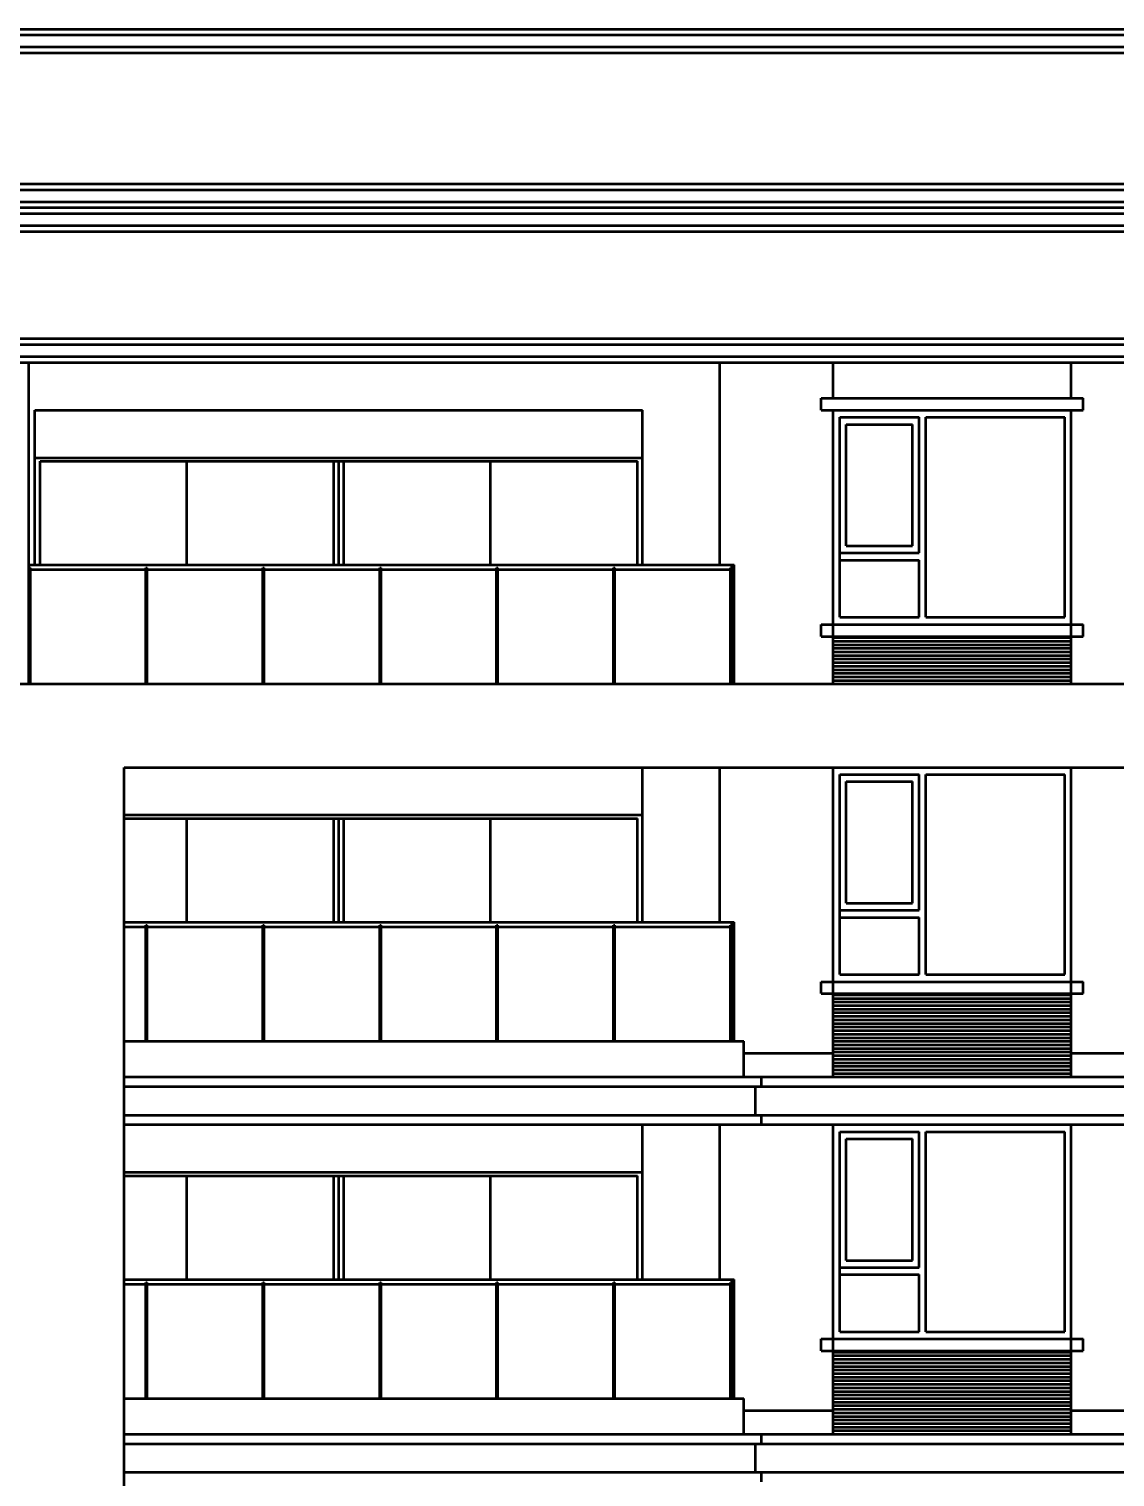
# Model space of a CAD drawing. Header units: millimetres. Extents: x 342 to 54742, y 308 to 27758.
# Drawn here: x 18142 to 27259, y 14898 to 27058 of the extents above; entities that cross this region are included whole.
import ezdxf

# ---------------------------------------------------------------- set-up
doc = ezdxf.new("R2010")
doc.units = ezdxf.units.MM
doc.layers.add('AE-ELEV-3', color=252, linetype='Continuous')
doc.layers.add('AE-ELEV-4', color=251, linetype='Continuous')

msp = doc.modelspace()

# ---------------------------------------------------------------- linework, layer by layer
at = {"layer": 'AE-ELEV-3', "color": 252, "linetype": 'Continuous', "lineweight": 50}
for p, q in [((7342, 27058), (47742, 27058)), ((7342, 27008), (47742, 27008)), ((7342, 26908), (47742, 26908)), ((7342, 26858), (47742, 26858)), ((5742, 25758), (49342, 25758)), ((5742, 25708), (49342, 25708)), ((5742, 25608), (49342, 25608)), ((5742, 25558), (49342, 25558)), ((1242, 25508), (53842, 25508)), ((1242, 25408), (53842, 25408)), ((1242, 25358), (53842, 25358)), ((1242, 25358), (53842, 25358)), ((342, 24458), (54742, 24458)), ((342, 24408), (54742, 24408)), ((342, 24308), (54742, 24308)), ((342, 24258), (54742, 24258)), ((18142, 21558), (18142, 24258)), ((23942, 22558), (23942, 24258)), ((24892, 23958), (24892, 24258)), ((26892, 23958), (26892, 24258)), ((24792, 23858), (24792, 23958)), ((24792, 23958), (24892, 23958)), ((24792, 23958), (26992, 23958)), ((26892, 23958), (26992, 23958)), ((26992, 23858), (26992, 23958)), ((18192, 22558), (18192, 23858)), ((18192, 23858), (23292, 23858)), ((23292, 22558), (23292, 23858)), ((24792, 23858), (24892, 23858)), ((24792, 23858), (26992, 23858)), ((24892, 22058), (24892, 23858)), ((26892, 22058), (26892, 23858)), ((26892, 23858), (26992, 23858)), ((24792, 21958), (24792, 22058)), ((24792, 22058), (24892, 22058)), ((24792, 22058), (26992, 22058)), ((24892, 21958), (24892, 22058)), ((24892, 21958), (24892, 22058)), ((24892, 21958), (24892, 22058)), ((24892, 21958), (24892, 22058)), ((24892, 22058), (26892, 22058)), ((24892, 22058), (26892, 22058)), ((24892, 22058), (26892, 22058)), ((24892, 22058), (26892, 22058)), ((26892, 21958), (26892, 22058)), ((26892, 21958), (26892, 22058)), ((26892, 21958), (26892, 22058)), ((26892, 21958), (26892, 22058)), ((26892, 22058), (26992, 22058)), ((26992, 21958), (26992, 22058)), ((24792, 21958), (24892, 21958)), ((24792, 21958), (26992, 21958)), ((24892, 21558), (24892, 21958)), ((24892, 21958), (26892, 21958)), ((24892, 21958), (26892, 21958)), ((24892, 21958), (26892, 21958)), ((24892, 21958), (26892, 21958)), ((24892, 21918), (24892, 21948)), ((24892, 21918), (24892, 21948)), ((24892, 21918), (24892, 21948)), ((24892, 21918), (24892, 21948)), ((24892, 21948), (26892, 21948)), ((24892, 21948), (26892, 21948)), ((24892, 21948), (26892, 21948)), ((24892, 21948), (26892, 21948)), ((24892, 21918), (26892, 21918)), ((24892, 21918), (26892, 21918)), ((24892, 21918), (26892, 21918)), ((24892, 21918), (26892, 21918)), ((24892, 21858), (24892, 21888)), ((24892, 21858), (24892, 21888)), ((24892, 21858), (24892, 21888)), ((24892, 21858), (24892, 21888)), ((24892, 21888), (26892, 21888)), ((24892, 21888), (26892, 21888)), ((24892, 21888), (26892, 21888)), ((24892, 21888), (26892, 21888)), ((26892, 21558), (26892, 21958)), ((26892, 21958), (26992, 21958)), ((26892, 21918), (26892, 21948)), ((26892, 21918), (26892, 21948)), ((26892, 21918), (26892, 21948)), ((26892, 21918), (26892, 21948)), ((26892, 21858), (26892, 21888)), ((26892, 21858), (26892, 21888)), ((26892, 21858), (26892, 21888)), ((26892, 21858), (26892, 21888)), ((24892, 21858), (26892, 21858)), ((24892, 21858), (26892, 21858)), ((24892, 21858), (26892, 21858)), ((24892, 21858), (26892, 21858)), ((24892, 21798), (24892, 21828)), ((24892, 21798), (24892, 21828)), ((24892, 21798), (24892, 21828)), ((24892, 21798), (24892, 21828)), ((24892, 21828), (26892, 21828)), ((24892, 21828), (26892, 21828)), ((24892, 21828), (26892, 21828)), ((24892, 21828), (26892, 21828)), ((24892, 21798), (26892, 21798)), ((24892, 21798), (26892, 21798)), ((24892, 21798), (26892, 21798)), ((24892, 21798), (26892, 21798)), ((24892, 21738), (24892, 21768)), ((24892, 21738), (24892, 21768)), ((24892, 21738), (24892, 21768)), ((24892, 21738), (24892, 21768)), ((24892, 21768), (26892, 21768)), ((24892, 21768), (26892, 21768)), ((24892, 21768), (26892, 21768)), ((24892, 21768), (26892, 21768)), ((26892, 21798), (26892, 21828)), ((26892, 21798), (26892, 21828)), ((26892, 21798), (26892, 21828)), ((26892, 21798), (26892, 21828)), ((26892, 21738), (26892, 21768)), ((26892, 21738), (26892, 21768)), ((26892, 21738), (26892, 21768)), ((26892, 21738), (26892, 21768)), ((24892, 21738), (26892, 21738)), ((24892, 21738), (26892, 21738)), ((24892, 21738), (26892, 21738)), ((24892, 21738), (26892, 21738)), ((24892, 21678), (24892, 21708)), ((24892, 21678), (24892, 21708)), ((24892, 21678), (24892, 21708)), ((24892, 21678), (24892, 21708)), ((24892, 21708), (26892, 21708)), ((24892, 21708), (26892, 21708)), ((24892, 21708), (26892, 21708)), ((24892, 21708), (26892, 21708)), ((24892, 21678), (26892, 21678)), ((24892, 21678), (26892, 21678)), ((24892, 21678), (26892, 21678)), ((24892, 21678), (26892, 21678)), ((24892, 21618), (24892, 21648)), ((24892, 21618), (24892, 21648)), ((24892, 21618), (24892, 21648)), ((24892, 21618), (24892, 21648)), ((24892, 21648), (26892, 21648)), ((24892, 21648), (26892, 21648)), ((24892, 21648), (26892, 21648)), ((24892, 21648), (26892, 21648)), ((26892, 21678), (26892, 21708)), ((26892, 21678), (26892, 21708)), ((26892, 21678), (26892, 21708)), ((26892, 21678), (26892, 21708)), ((26892, 21618), (26892, 21648)), ((26892, 21618), (26892, 21648)), ((26892, 21618), (26892, 21648)), ((26892, 21618), (26892, 21648)), ((18042, 21558), (27542, 21558)), ((24892, 21618), (26892, 21618)), ((24892, 21618), (26892, 21618)), ((24892, 21618), (26892, 21618)), ((24892, 21618), (26892, 21618)), ((24892, 21558), (24892, 21588)), ((24892, 21558), (24892, 21588)), ((24892, 21558), (24892, 21588)), ((24892, 21558), (24892, 21588)), ((24892, 21588), (26892, 21588)), ((24892, 21588), (26892, 21588)), ((24892, 21588), (26892, 21588)), ((24892, 21588), (26892, 21588)), ((26892, 21558), (26892, 21588)), ((26892, 21558), (26892, 21588)), ((26892, 21558), (26892, 21588)), ((26892, 21558), (26892, 21588)), ((18942, 458), (18942, 20858)), ((18942, 20858), (27542, 20858)), ((23292, 19558), (23292, 20858)), ((23942, 19558), (23942, 20858)), ((24892, 19058), (24892, 20858)), ((26892, 19058), (26892, 20858)), ((24792, 18958), (24792, 19058)), ((24792, 19058), (24892, 19058)), ((24792, 19058), (26992, 19058)), ((24892, 18958), (24892, 19058)), ((24892, 18958), (24892, 19058)), ((24892, 18958), (24892, 19058)), ((24892, 18958), (24892, 19058)), ((24892, 19058), (26892, 19058)), ((24892, 19058), (26892, 19058)), ((24892, 19058), (26892, 19058)), ((24892, 19058), (26892, 19058)), ((26892, 18958), (26892, 19058)), ((26892, 18958), (26892, 19058)), ((26892, 18958), (26892, 19058)), ((26892, 18958), (26892, 19058)), ((26892, 19058), (26992, 19058)), ((26992, 18958), (26992, 19058)), ((24792, 18958), (24892, 18958)), ((24792, 18958), (26992, 18958)), ((24892, 18458), (24892, 18958)), ((24892, 18958), (26892, 18958)), ((24892, 18958), (26892, 18958)), ((24892, 18958), (26892, 18958)), ((24892, 18958), (26892, 18958)), ((24892, 18918), (24892, 18948)), ((24892, 18918), (24892, 18948)), ((24892, 18918), (24892, 18948)), ((24892, 18918), (24892, 18948)), ((24892, 18948), (26892, 18948)), ((24892, 18948), (26892, 18948)), ((24892, 18948), (26892, 18948)), ((24892, 18948), (26892, 18948)), ((24892, 18918), (26892, 18918)), ((24892, 18918), (26892, 18918)), ((24892, 18918), (26892, 18918)), ((24892, 18918), (26892, 18918)), ((24892, 18858), (24892, 18888)), ((24892, 18858), (24892, 18888)), ((24892, 18858), (24892, 18888)), ((24892, 18858), (24892, 18888)), ((24892, 18888), (26892, 18888)), ((24892, 18888), (26892, 18888)), ((24892, 18888), (26892, 18888)), ((24892, 18888), (26892, 18888)), ((24892, 18858), (26892, 18858)), ((24892, 18858), (26892, 18858)), ((24892, 18858), (26892, 18858)), ((24892, 18858), (26892, 18858)), ((26892, 18458), (26892, 18958)), ((26892, 18958), (26992, 18958)), ((26892, 18918), (26892, 18948)), ((26892, 18918), (26892, 18948)), ((26892, 18918), (26892, 18948)), ((26892, 18918), (26892, 18948)), ((26892, 18858), (26892, 18888)), ((26892, 18858), (26892, 18888)), ((26892, 18858), (26892, 18888)), ((26892, 18858), (26892, 18888)), ((24892, 18798), (24892, 18828)), ((24892, 18798), (24892, 18828)), ((24892, 18798), (24892, 18828)), ((24892, 18798), (24892, 18828)), ((24892, 18828), (26892, 18828)), ((24892, 18828), (26892, 18828)), ((24892, 18828), (26892, 18828)), ((24892, 18828), (26892, 18828)), ((24892, 18798), (26892, 18798)), ((24892, 18798), (26892, 18798)), ((24892, 18798), (26892, 18798)), ((24892, 18798), (26892, 18798)), ((24892, 18738), (24892, 18768)), ((24892, 18738), (24892, 18768)), ((24892, 18738), (24892, 18768)), ((24892, 18738), (24892, 18768)), ((24892, 18768), (26892, 18768)), ((24892, 18768), (26892, 18768)), ((24892, 18768), (26892, 18768)), ((24892, 18768), (26892, 18768)), ((24892, 18738), (26892, 18738)), ((24892, 18738), (26892, 18738)), ((24892, 18738), (26892, 18738)), ((24892, 18738), (26892, 18738)), ((26892, 18798), (26892, 18828)), ((26892, 18798), (26892, 18828)), ((26892, 18798), (26892, 18828)), ((26892, 18798), (26892, 18828)), ((26892, 18738), (26892, 18768)), ((26892, 18738), (26892, 18768)), ((26892, 18738), (26892, 18768)), ((26892, 18738), (26892, 18768)), ((24892, 18678), (24892, 18708)), ((24892, 18678), (24892, 18708)), ((24892, 18678), (24892, 18708)), ((24892, 18678), (24892, 18708)), ((24892, 18708), (26892, 18708)), ((24892, 18708), (26892, 18708)), ((24892, 18708), (26892, 18708)), ((24892, 18708), (26892, 18708)), ((24892, 18678), (26892, 18678)), ((24892, 18678), (26892, 18678)), ((24892, 18678), (26892, 18678)), ((24892, 18678), (26892, 18678)), ((24892, 18618), (24892, 18648)), ((24892, 18618), (24892, 18648)), ((24892, 18618), (24892, 18648)), ((24892, 18618), (24892, 18648)), ((24892, 18648), (26892, 18648)), ((24892, 18648), (26892, 18648)), ((24892, 18648), (26892, 18648)), ((24892, 18648), (26892, 18648)), ((24892, 18618), (26892, 18618)), ((24892, 18618), (26892, 18618)), ((24892, 18618), (26892, 18618)), ((24892, 18618), (26892, 18618)), ((26892, 18678), (26892, 18708)), ((26892, 18678), (26892, 18708)), ((26892, 18678), (26892, 18708)), ((26892, 18678), (26892, 18708)), ((26892, 18618), (26892, 18648)), ((26892, 18618), (26892, 18648)), ((26892, 18618), (26892, 18648)), ((26892, 18618), (26892, 18648)), ((18942, 18558), (24142, 18558)), ((24142, 18258), (24142, 18558)), ((24892, 18558), (24892, 18588)), ((24892, 18558), (24892, 18588)), ((24892, 18558), (24892, 18588)), ((24892, 18558), (24892, 18588)), ((24892, 18588), (26892, 18588)), ((24892, 18588), (26892, 18588)), ((24892, 18588), (26892, 18588)), ((24892, 18588), (26892, 18588)), ((24892, 18558), (26892, 18558)), ((24892, 18558), (26892, 18558)), ((24892, 18558), (26892, 18558)), ((24892, 18558), (26892, 18558)), ((24892, 18498), (24892, 18528)), ((24892, 18498), (24892, 18528)), ((24892, 18498), (24892, 18528)), ((24892, 18498), (24892, 18528)), ((24892, 18528), (26892, 18528)), ((24892, 18528), (26892, 18528)), ((24892, 18528), (26892, 18528)), ((24892, 18528), (26892, 18528)), ((24892, 18498), (26892, 18498)), ((24892, 18498), (26892, 18498)), ((24892, 18498), (26892, 18498)), ((24892, 18498), (26892, 18498)), ((26892, 18558), (26892, 18588)), ((26892, 18558), (26892, 18588)), ((26892, 18558), (26892, 18588)), ((26892, 18558), (26892, 18588)), ((26892, 18498), (26892, 18528)), ((26892, 18498), (26892, 18528)), ((26892, 18498), (26892, 18528)), ((26892, 18498), (26892, 18528)), ((24142, 18458), (24892, 18458)), ((24142, 18458), (24892, 18458)), ((24892, 18438), (24892, 18468)), ((24892, 18438), (24892, 18468)), ((24892, 18438), (24892, 18468)), ((24892, 18438), (24892, 18468)), ((24892, 18468), (26892, 18468)), ((24892, 18468), (26892, 18468)), ((24892, 18468), (26892, 18468)), ((24892, 18468), (26892, 18468)), ((24892, 18258), (24892, 18458)), ((24892, 18438), (26892, 18438)), ((24892, 18438), (26892, 18438)), ((24892, 18438), (26892, 18438)), ((24892, 18438), (26892, 18438)), ((24892, 18378), (24892, 18408)), ((24892, 18378), (24892, 18408)), ((24892, 18378), (24892, 18408)), ((24892, 18378), (24892, 18408)), ((24892, 18408), (26892, 18408)), ((24892, 18408), (26892, 18408)), ((24892, 18408), (26892, 18408)), ((24892, 18408), (26892, 18408)), ((24892, 18378), (26892, 18378)), ((24892, 18378), (26892, 18378)), ((24892, 18378), (26892, 18378)), ((24892, 18378), (26892, 18378)), ((26892, 18438), (26892, 18468)), ((26892, 18438), (26892, 18468)), ((26892, 18438), (26892, 18468)), ((26892, 18438), (26892, 18468)), ((26892, 18258), (26892, 18458)), ((26892, 18458), (27542, 18458)), ((26892, 18458), (27542, 18458)), ((26892, 18378), (26892, 18408)), ((26892, 18378), (26892, 18408)), ((26892, 18378), (26892, 18408)), ((26892, 18378), (26892, 18408)), ((18942, 18258), (24292, 18258)), ((24292, 18178), (24292, 18258)), ((24292, 18258), (27542, 18258)), ((24892, 18318), (24892, 18348)), ((24892, 18318), (24892, 18348)), ((24892, 18318), (24892, 18348)), ((24892, 18318), (24892, 18348)), ((24892, 18348), (26892, 18348)), ((24892, 18348), (26892, 18348)), ((24892, 18348), (26892, 18348)), ((24892, 18348), (26892, 18348)), ((24892, 18318), (26892, 18318)), ((24892, 18318), (26892, 18318)), ((24892, 18318), (26892, 18318)), ((24892, 18318), (26892, 18318)), ((24892, 18258), (24892, 18288)), ((24892, 18258), (24892, 18288)), ((24892, 18258), (24892, 18288)), ((24892, 18258), (24892, 18288)), ((24892, 18288), (26892, 18288)), ((24892, 18288), (26892, 18288)), ((24892, 18288), (26892, 18288)), ((24892, 18288), (26892, 18288)), ((26892, 18318), (26892, 18348)), ((26892, 18318), (26892, 18348)), ((26892, 18318), (26892, 18348)), ((26892, 18318), (26892, 18348)), ((26892, 18258), (26892, 18288)), ((26892, 18258), (26892, 18288)), ((26892, 18258), (26892, 18288)), ((26892, 18258), (26892, 18288)), ((18942, 18178), (24292, 18178)), ((24242, 17938), (24242, 18178)), ((24292, 18178), (27542, 18178)), ((18942, 17938), (24292, 17938)), ((24292, 17858), (24292, 17938)), ((24292, 17938), (27542, 17938)), ((18942, 17858), (24292, 17858)), ((23292, 16558), (23292, 17858)), ((23942, 16558), (23942, 17858)), ((24292, 17858), (27542, 17858)), ((24892, 16058), (24892, 17858)), ((26892, 16058), (26892, 17858)), ((24792, 15958), (24792, 16058)), ((24792, 16058), (24892, 16058)), ((24792, 16058), (26992, 16058)), ((24892, 15958), (24892, 16058)), ((24892, 15958), (24892, 16058)), ((24892, 15958), (24892, 16058)), ((24892, 15958), (24892, 16058)), ((24892, 16058), (26892, 16058)), ((24892, 16058), (26892, 16058)), ((24892, 16058), (26892, 16058)), ((24892, 16058), (26892, 16058)), ((26892, 15958), (26892, 16058)), ((26892, 15958), (26892, 16058)), ((26892, 15958), (26892, 16058)), ((26892, 15958), (26892, 16058)), ((26892, 16058), (26992, 16058)), ((26992, 15958), (26992, 16058)), ((24792, 15958), (24892, 15958)), ((24792, 15958), (26992, 15958)), ((24892, 15458), (24892, 15958)), ((24892, 15958), (26892, 15958)), ((24892, 15958), (26892, 15958)), ((24892, 15958), (26892, 15958)), ((24892, 15958), (26892, 15958)), ((24892, 15918), (24892, 15948)), ((24892, 15918), (24892, 15948)), ((24892, 15918), (24892, 15948)), ((24892, 15918), (24892, 15948)), ((24892, 15948), (26892, 15948)), ((24892, 15948), (26892, 15948)), ((24892, 15948), (26892, 15948)), ((24892, 15948), (26892, 15948)), ((26892, 15458), (26892, 15958)), ((26892, 15958), (26992, 15958)), ((26892, 15918), (26892, 15948)), ((26892, 15918), (26892, 15948)), ((26892, 15918), (26892, 15948)), ((26892, 15918), (26892, 15948)), ((24892, 15918), (26892, 15918)), ((24892, 15918), (26892, 15918)), ((24892, 15918), (26892, 15918)), ((24892, 15918), (26892, 15918)), ((24892, 15858), (24892, 15888)), ((24892, 15858), (24892, 15888)), ((24892, 15858), (24892, 15888)), ((24892, 15858), (24892, 15888)), ((24892, 15888), (26892, 15888)), ((24892, 15888), (26892, 15888)), ((24892, 15888), (26892, 15888)), ((24892, 15888), (26892, 15888)), ((24892, 15858), (26892, 15858)), ((24892, 15858), (26892, 15858)), ((24892, 15858), (26892, 15858)), ((24892, 15858), (26892, 15858)), ((24892, 15798), (24892, 15828)), ((24892, 15798), (24892, 15828)), ((24892, 15798), (24892, 15828)), ((24892, 15798), (24892, 15828)), ((24892, 15828), (26892, 15828)), ((24892, 15828), (26892, 15828)), ((24892, 15828), (26892, 15828)), ((24892, 15828), (26892, 15828)), ((26892, 15858), (26892, 15888)), ((26892, 15858), (26892, 15888)), ((26892, 15858), (26892, 15888)), ((26892, 15858), (26892, 15888)), ((26892, 15798), (26892, 15828)), ((26892, 15798), (26892, 15828)), ((26892, 15798), (26892, 15828)), ((26892, 15798), (26892, 15828)), ((24892, 15798), (26892, 15798)), ((24892, 15798), (26892, 15798)), ((24892, 15798), (26892, 15798)), ((24892, 15798), (26892, 15798)), ((24892, 15738), (24892, 15768)), ((24892, 15738), (24892, 15768)), ((24892, 15738), (24892, 15768)), ((24892, 15738), (24892, 15768)), ((24892, 15768), (26892, 15768)), ((24892, 15768), (26892, 15768)), ((24892, 15768), (26892, 15768)), ((24892, 15768), (26892, 15768)), ((24892, 15738), (26892, 15738)), ((24892, 15738), (26892, 15738)), ((24892, 15738), (26892, 15738)), ((24892, 15738), (26892, 15738)), ((24892, 15678), (24892, 15708)), ((24892, 15678), (24892, 15708)), ((24892, 15678), (24892, 15708)), ((24892, 15678), (24892, 15708)), ((24892, 15708), (26892, 15708)), ((24892, 15708), (26892, 15708)), ((24892, 15708), (26892, 15708)), ((24892, 15708), (26892, 15708)), ((26892, 15738), (26892, 15768)), ((26892, 15738), (26892, 15768)), ((26892, 15738), (26892, 15768)), ((26892, 15738), (26892, 15768)), ((26892, 15678), (26892, 15708)), ((26892, 15678), (26892, 15708)), ((26892, 15678), (26892, 15708)), ((26892, 15678), (26892, 15708)), ((24892, 15678), (26892, 15678)), ((24892, 15678), (26892, 15678)), ((24892, 15678), (26892, 15678)), ((24892, 15678), (26892, 15678)), ((24892, 15618), (24892, 15648)), ((24892, 15618), (24892, 15648)), ((24892, 15618), (24892, 15648)), ((24892, 15618), (24892, 15648)), ((24892, 15648), (26892, 15648)), ((24892, 15648), (26892, 15648)), ((24892, 15648), (26892, 15648)), ((24892, 15648), (26892, 15648)), ((24892, 15618), (26892, 15618)), ((24892, 15618), (26892, 15618)), ((24892, 15618), (26892, 15618)), ((24892, 15618), (26892, 15618)), ((24892, 15558), (24892, 15588)), ((24892, 15558), (24892, 15588)), ((24892, 15558), (24892, 15588)), ((24892, 15558), (24892, 15588)), ((24892, 15588), (26892, 15588)), ((24892, 15588), (26892, 15588)), ((24892, 15588), (26892, 15588)), ((24892, 15588), (26892, 15588)), ((26892, 15618), (26892, 15648)), ((26892, 15618), (26892, 15648)), ((26892, 15618), (26892, 15648)), ((26892, 15618), (26892, 15648)), ((26892, 15558), (26892, 15588)), ((26892, 15558), (26892, 15588)), ((26892, 15558), (26892, 15588)), ((26892, 15558), (26892, 15588)), ((18942, 15558), (24142, 15558)), ((24142, 15258), (24142, 15558)), ((24142, 15458), (24892, 15458)), ((24142, 15458), (24892, 15458)), ((24892, 15558), (26892, 15558)), ((24892, 15558), (26892, 15558)), ((24892, 15558), (26892, 15558)), ((24892, 15558), (26892, 15558)), ((24892, 15498), (24892, 15528)), ((24892, 15498), (24892, 15528)), ((24892, 15498), (24892, 15528)), ((24892, 15498), (24892, 15528)), ((24892, 15528), (26892, 15528)), ((24892, 15528), (26892, 15528)), ((24892, 15528), (26892, 15528)), ((24892, 15528), (26892, 15528)), ((24892, 15498), (26892, 15498)), ((24892, 15498), (26892, 15498)), ((24892, 15498), (26892, 15498)), ((24892, 15498), (26892, 15498)), ((24892, 15438), (24892, 15468)), ((24892, 15438), (24892, 15468)), ((24892, 15438), (24892, 15468)), ((24892, 15438), (24892, 15468)), ((24892, 15468), (26892, 15468)), ((24892, 15468), (26892, 15468)), ((24892, 15468), (26892, 15468)), ((24892, 15468), (26892, 15468)), ((24892, 15258), (24892, 15458)), ((26892, 15498), (26892, 15528)), ((26892, 15498), (26892, 15528)), ((26892, 15498), (26892, 15528)), ((26892, 15498), (26892, 15528)), ((26892, 15438), (26892, 15468)), ((26892, 15438), (26892, 15468)), ((26892, 15438), (26892, 15468)), ((26892, 15438), (26892, 15468)), ((26892, 15258), (26892, 15458)), ((26892, 15458), (27542, 15458)), ((26892, 15458), (27542, 15458)), ((24892, 15438), (26892, 15438)), ((24892, 15438), (26892, 15438)), ((24892, 15438), (26892, 15438)), ((24892, 15438), (26892, 15438)), ((24892, 15378), (24892, 15408)), ((24892, 15378), (24892, 15408)), ((24892, 15378), (24892, 15408)), ((24892, 15378), (24892, 15408)), ((24892, 15408), (26892, 15408)), ((24892, 15408), (26892, 15408)), ((24892, 15408), (26892, 15408)), ((24892, 15408), (26892, 15408)), ((24892, 15378), (26892, 15378)), ((24892, 15378), (26892, 15378)), ((24892, 15378), (26892, 15378)), ((24892, 15378), (26892, 15378)), ((24892, 15318), (24892, 15348)), ((24892, 15318), (24892, 15348)), ((24892, 15318), (24892, 15348)), ((24892, 15318), (24892, 15348)), ((24892, 15348), (26892, 15348)), ((24892, 15348), (26892, 15348)), ((24892, 15348), (26892, 15348)), ((24892, 15348), (26892, 15348)), ((26892, 15378), (26892, 15408)), ((26892, 15378), (26892, 15408)), ((26892, 15378), (26892, 15408)), ((26892, 15378), (26892, 15408)), ((26892, 15318), (26892, 15348)), ((26892, 15318), (26892, 15348)), ((26892, 15318), (26892, 15348)), ((26892, 15318), (26892, 15348)), ((18942, 15258), (24292, 15258)), ((24292, 15178), (24292, 15258)), ((24292, 15258), (27542, 15258)), ((24892, 15318), (26892, 15318)), ((24892, 15318), (26892, 15318)), ((24892, 15318), (26892, 15318)), ((24892, 15318), (26892, 15318)), ((24892, 15258), (24892, 15288)), ((24892, 15258), (24892, 15288)), ((24892, 15258), (24892, 15288)), ((24892, 15258), (24892, 15288)), ((24892, 15288), (26892, 15288)), ((24892, 15288), (26892, 15288)), ((24892, 15288), (26892, 15288)), ((24892, 15288), (26892, 15288)), ((26892, 15258), (26892, 15288)), ((26892, 15258), (26892, 15288)), ((26892, 15258), (26892, 15288)), ((26892, 15258), (26892, 15288)), ((18942, 15178), (24292, 15178)), ((24242, 14938), (24242, 15178)), ((24292, 15178), (27542, 15178)), ((18942, 14938), (24292, 14938)), ((24292, 14858), (24292, 14938)), ((24292, 14938), (27542, 14938))]:
    msp.add_line(p, q, dxfattribs=at)
at = {"layer": 'AE-ELEV-4', "color": 251, "linetype": 'Continuous', "lineweight": 50}
for p, q in [((24948, 22658), (24948, 23798)), ((24948, 22118), (24948, 23798)), ((24948, 23798), (25614, 23798)), ((24948, 23798), (25614, 23798)), ((25003, 22718), (25003, 23738)), ((25003, 23738), (25559, 23738)), ((25559, 22718), (25559, 23738)), ((25614, 22658), (25614, 23798)), ((25670, 22118), (25670, 23798)), ((25670, 23798), (26837, 23798)), ((26837, 22118), (26837, 23798)), ((18192, 23458), (23292, 23458)), ((18235, 22558), (18235, 23428)), ((18235, 23428), (23250, 23428)), ((19467, 22558), (19467, 23428)), ((20700, 22558), (20700, 23428)), ((20742, 22558), (20742, 23428)), ((20785, 22558), (20785, 23428)), ((22017, 22558), (22017, 23428)), ((23250, 22558), (23250, 23428)), ((24948, 22658), (25614, 22658)), ((24948, 22658), (25614, 22658)), ((25003, 22718), (25559, 22718)), ((18142, 22558), (24042, 22558)), ((18142, 22533), (18154, 22533)), ((18142, 22533), (18154, 22533)), ((18154, 21558), (18154, 22533)), ((18154, 22518), (18154, 22533)), ((18154, 22518), (19123, 22518)), ((19123, 21558), (19123, 22533)), ((19123, 22533), (19135, 22533)), ((19123, 22518), (19123, 22533)), ((19123, 22533), (19135, 22533)), ((19135, 21558), (19135, 22533)), ((19135, 22518), (19135, 22533)), ((19135, 22518), (20105, 22518)), ((20105, 21558), (20105, 22533)), ((20105, 22533), (20117, 22533)), ((20105, 22518), (20105, 22533)), ((20105, 22533), (20117, 22533)), ((20117, 21558), (20117, 22533)), ((20117, 22518), (20117, 22533)), ((20117, 22518), (21086, 22518)), ((21086, 21558), (21086, 22533)), ((21086, 22533), (21098, 22533)), ((21086, 22518), (21086, 22533)), ((21086, 22533), (21098, 22533)), ((21098, 21558), (21098, 22533)), ((21098, 22518), (21098, 22533)), ((21098, 22518), (22067, 22518)), ((22067, 21558), (22067, 22533)), ((22067, 22533), (22079, 22533)), ((22067, 22518), (22067, 22533)), ((22067, 22533), (22079, 22533)), ((22079, 21558), (22079, 22533)), ((22079, 22518), (22079, 22533)), ((22079, 22518), (23049, 22518)), ((23049, 21558), (23049, 22533)), ((23049, 22533), (23061, 22533)), ((23049, 22518), (23049, 22533)), ((23049, 22533), (23061, 22533)), ((23061, 21558), (23061, 22533)), ((23061, 22518), (23061, 22533)), ((23061, 22518), (24030, 22518)), ((24030, 21558), (24030, 22533)), ((24030, 22533), (24042, 22533)), ((24030, 22518), (24030, 22533)), ((24030, 22533), (24042, 22533)), ((24042, 22533), (24042, 22558)), ((24042, 22558), (24062, 22558)), ((24042, 21558), (24042, 22533)), ((24042, 22533), (24062, 22533)), ((24042, 22533), (24062, 22533)), ((24062, 22533), (24062, 22558)), ((24062, 21558), (24062, 22533)), ((24948, 22598), (25614, 22598)), ((25614, 22118), (25614, 22598)), ((24948, 22118), (25614, 22118)), ((25670, 22118), (26837, 22118)), ((24948, 19658), (24948, 20798)), ((24948, 19118), (24948, 20798)), ((24948, 20798), (25614, 20798)), ((24948, 20798), (25614, 20798)), ((25614, 19658), (25614, 20798)), ((25670, 19118), (25670, 20798)), ((25670, 20798), (26837, 20798)), ((26837, 19118), (26837, 20798)), ((25003, 19718), (25003, 20738)), ((25003, 20738), (25559, 20738)), ((25559, 19718), (25559, 20738)), ((18942, 20458), (23292, 20458)), ((18942, 20428), (23250, 20428)), ((19467, 19558), (19467, 20428)), ((20700, 19558), (20700, 20428)), ((20742, 19558), (20742, 20428)), ((20785, 19558), (20785, 20428)), ((22017, 19558), (22017, 20428)), ((23250, 19558), (23250, 20428)), ((25003, 19718), (25559, 19718)), ((24948, 19658), (25614, 19658)), ((24948, 19658), (25614, 19658)), ((24948, 19598), (25614, 19598)), ((25614, 19118), (25614, 19598)), ((18942, 19558), (24042, 19558)), ((18942, 19518), (19123, 19518)), ((19123, 18558), (19123, 19533)), ((19123, 19533), (19135, 19533)), ((19123, 19518), (19123, 19533)), ((19123, 19533), (19135, 19533)), ((19135, 18558), (19135, 19533)), ((19135, 19518), (19135, 19533)), ((19135, 19518), (20105, 19518)), ((20105, 18558), (20105, 19533)), ((20105, 19533), (20117, 19533)), ((20105, 19518), (20105, 19533)), ((20105, 19533), (20117, 19533)), ((20117, 18558), (20117, 19533)), ((20117, 19518), (20117, 19533)), ((20117, 19518), (21086, 19518)), ((21086, 18558), (21086, 19533)), ((21086, 19533), (21098, 19533)), ((21086, 19518), (21086, 19533)), ((21086, 19533), (21098, 19533)), ((21098, 18558), (21098, 19533)), ((21098, 19518), (21098, 19533)), ((21098, 19518), (22067, 19518)), ((22067, 18558), (22067, 19533)), ((22067, 19533), (22079, 19533)), ((22067, 19518), (22067, 19533)), ((22067, 19533), (22079, 19533)), ((22079, 18558), (22079, 19533)), ((22079, 19518), (22079, 19533)), ((22079, 19518), (23049, 19518)), ((23049, 18558), (23049, 19533)), ((23049, 19533), (23061, 19533)), ((23049, 19518), (23049, 19533)), ((23049, 19533), (23061, 19533)), ((23061, 18558), (23061, 19533)), ((23061, 19518), (23061, 19533)), ((23061, 19518), (24030, 19518)), ((24030, 18558), (24030, 19533)), ((24030, 19533), (24042, 19533)), ((24030, 19518), (24030, 19533)), ((24030, 19533), (24042, 19533)), ((24042, 19533), (24042, 19558)), ((24042, 19558), (24062, 19558)), ((24042, 18558), (24042, 19533)), ((24042, 19533), (24062, 19533)), ((24042, 19533), (24062, 19533)), ((24062, 19533), (24062, 19558)), ((24062, 18558), (24062, 19533)), ((24948, 19118), (25614, 19118)), ((25670, 19118), (26837, 19118)), ((24948, 16658), (24948, 17798)), ((24948, 16118), (24948, 17798)), ((24948, 17798), (25614, 17798)), ((24948, 17798), (25614, 17798)), ((25614, 16658), (25614, 17798)), ((25670, 16118), (25670, 17798)), ((25670, 17798), (26837, 17798)), ((26837, 16118), (26837, 17798)), ((25003, 16718), (25003, 17738)), ((25003, 17738), (25559, 17738)), ((25559, 16718), (25559, 17738)), ((18942, 17458), (23292, 17458)), ((18942, 17428), (23250, 17428)), ((19467, 16558), (19467, 17428)), ((20700, 16558), (20700, 17428)), ((20742, 16558), (20742, 17428)), ((20785, 16558), (20785, 17428)), ((22017, 16558), (22017, 17428)), ((23250, 16558), (23250, 17428)), ((25003, 16718), (25559, 16718)), ((18942, 16558), (24042, 16558)), ((24042, 16533), (24042, 16558)), ((24042, 16558), (24062, 16558)), ((24062, 16533), (24062, 16558)), ((24948, 16658), (25614, 16658)), ((24948, 16658), (25614, 16658)), ((24948, 16598), (25614, 16598)), ((25614, 16118), (25614, 16598)), ((18942, 16518), (19123, 16518)), ((19123, 15558), (19123, 16533)), ((19123, 16533), (19135, 16533)), ((19123, 16518), (19123, 16533)), ((19123, 16533), (19135, 16533)), ((19135, 15558), (19135, 16533)), ((19135, 16518), (19135, 16533)), ((19135, 16518), (20105, 16518)), ((20105, 15558), (20105, 16533)), ((20105, 16533), (20117, 16533)), ((20105, 16518), (20105, 16533)), ((20105, 16533), (20117, 16533)), ((20117, 15558), (20117, 16533)), ((20117, 16518), (20117, 16533)), ((20117, 16518), (21086, 16518)), ((21086, 15558), (21086, 16533)), ((21086, 16533), (21098, 16533)), ((21086, 16518), (21086, 16533)), ((21086, 16533), (21098, 16533)), ((21098, 15558), (21098, 16533)), ((21098, 16518), (21098, 16533)), ((21098, 16518), (22067, 16518)), ((22067, 15558), (22067, 16533)), ((22067, 16533), (22079, 16533)), ((22067, 16518), (22067, 16533)), ((22067, 16533), (22079, 16533)), ((22079, 15558), (22079, 16533)), ((22079, 16518), (22079, 16533)), ((22079, 16518), (23049, 16518)), ((23049, 15558), (23049, 16533)), ((23049, 16533), (23061, 16533)), ((23049, 16518), (23049, 16533)), ((23049, 16533), (23061, 16533)), ((23061, 15558), (23061, 16533)), ((23061, 16518), (23061, 16533)), ((23061, 16518), (24030, 16518)), ((24030, 15558), (24030, 16533)), ((24030, 16533), (24042, 16533)), ((24030, 16518), (24030, 16533)), ((24030, 16533), (24042, 16533)), ((24042, 15558), (24042, 16533)), ((24042, 16533), (24062, 16533)), ((24042, 16533), (24062, 16533)), ((24062, 15558), (24062, 16533)), ((24948, 16118), (25614, 16118)), ((25670, 16118), (26837, 16118))]:
    msp.add_line(p, q, dxfattribs=at)

doc.saveas('drawing.dxf')
